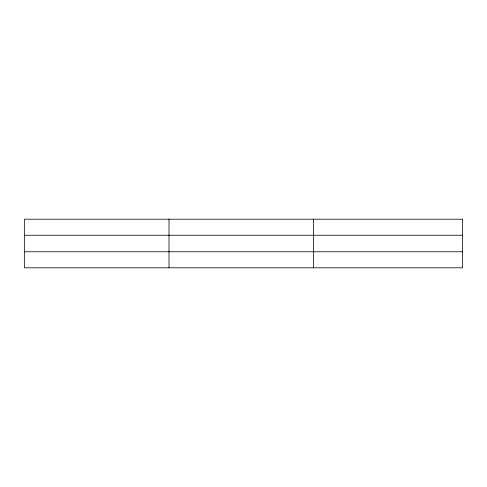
<?xml version="1.0" encoding="UTF-8"?>
<svg xmlns="http://www.w3.org/2000/svg" width="487" height="487" viewBox="0 0 487 487"><rect width="100%" height="100%" fill="white"/><g stroke="black" fill="none" stroke-linecap="round" stroke-linejoin="round"><path stroke-width="0.73" d="M168.989 267.801L168.989 219.199M313.628 267.801L313.628 219.199M462.65 251.761L462.65 267.801L24.35 267.801L24.35 219.199L462.65 219.199L462.65 251.761L24.35 251.761M24.35 235.239L462.65 235.239"/></g></svg>
